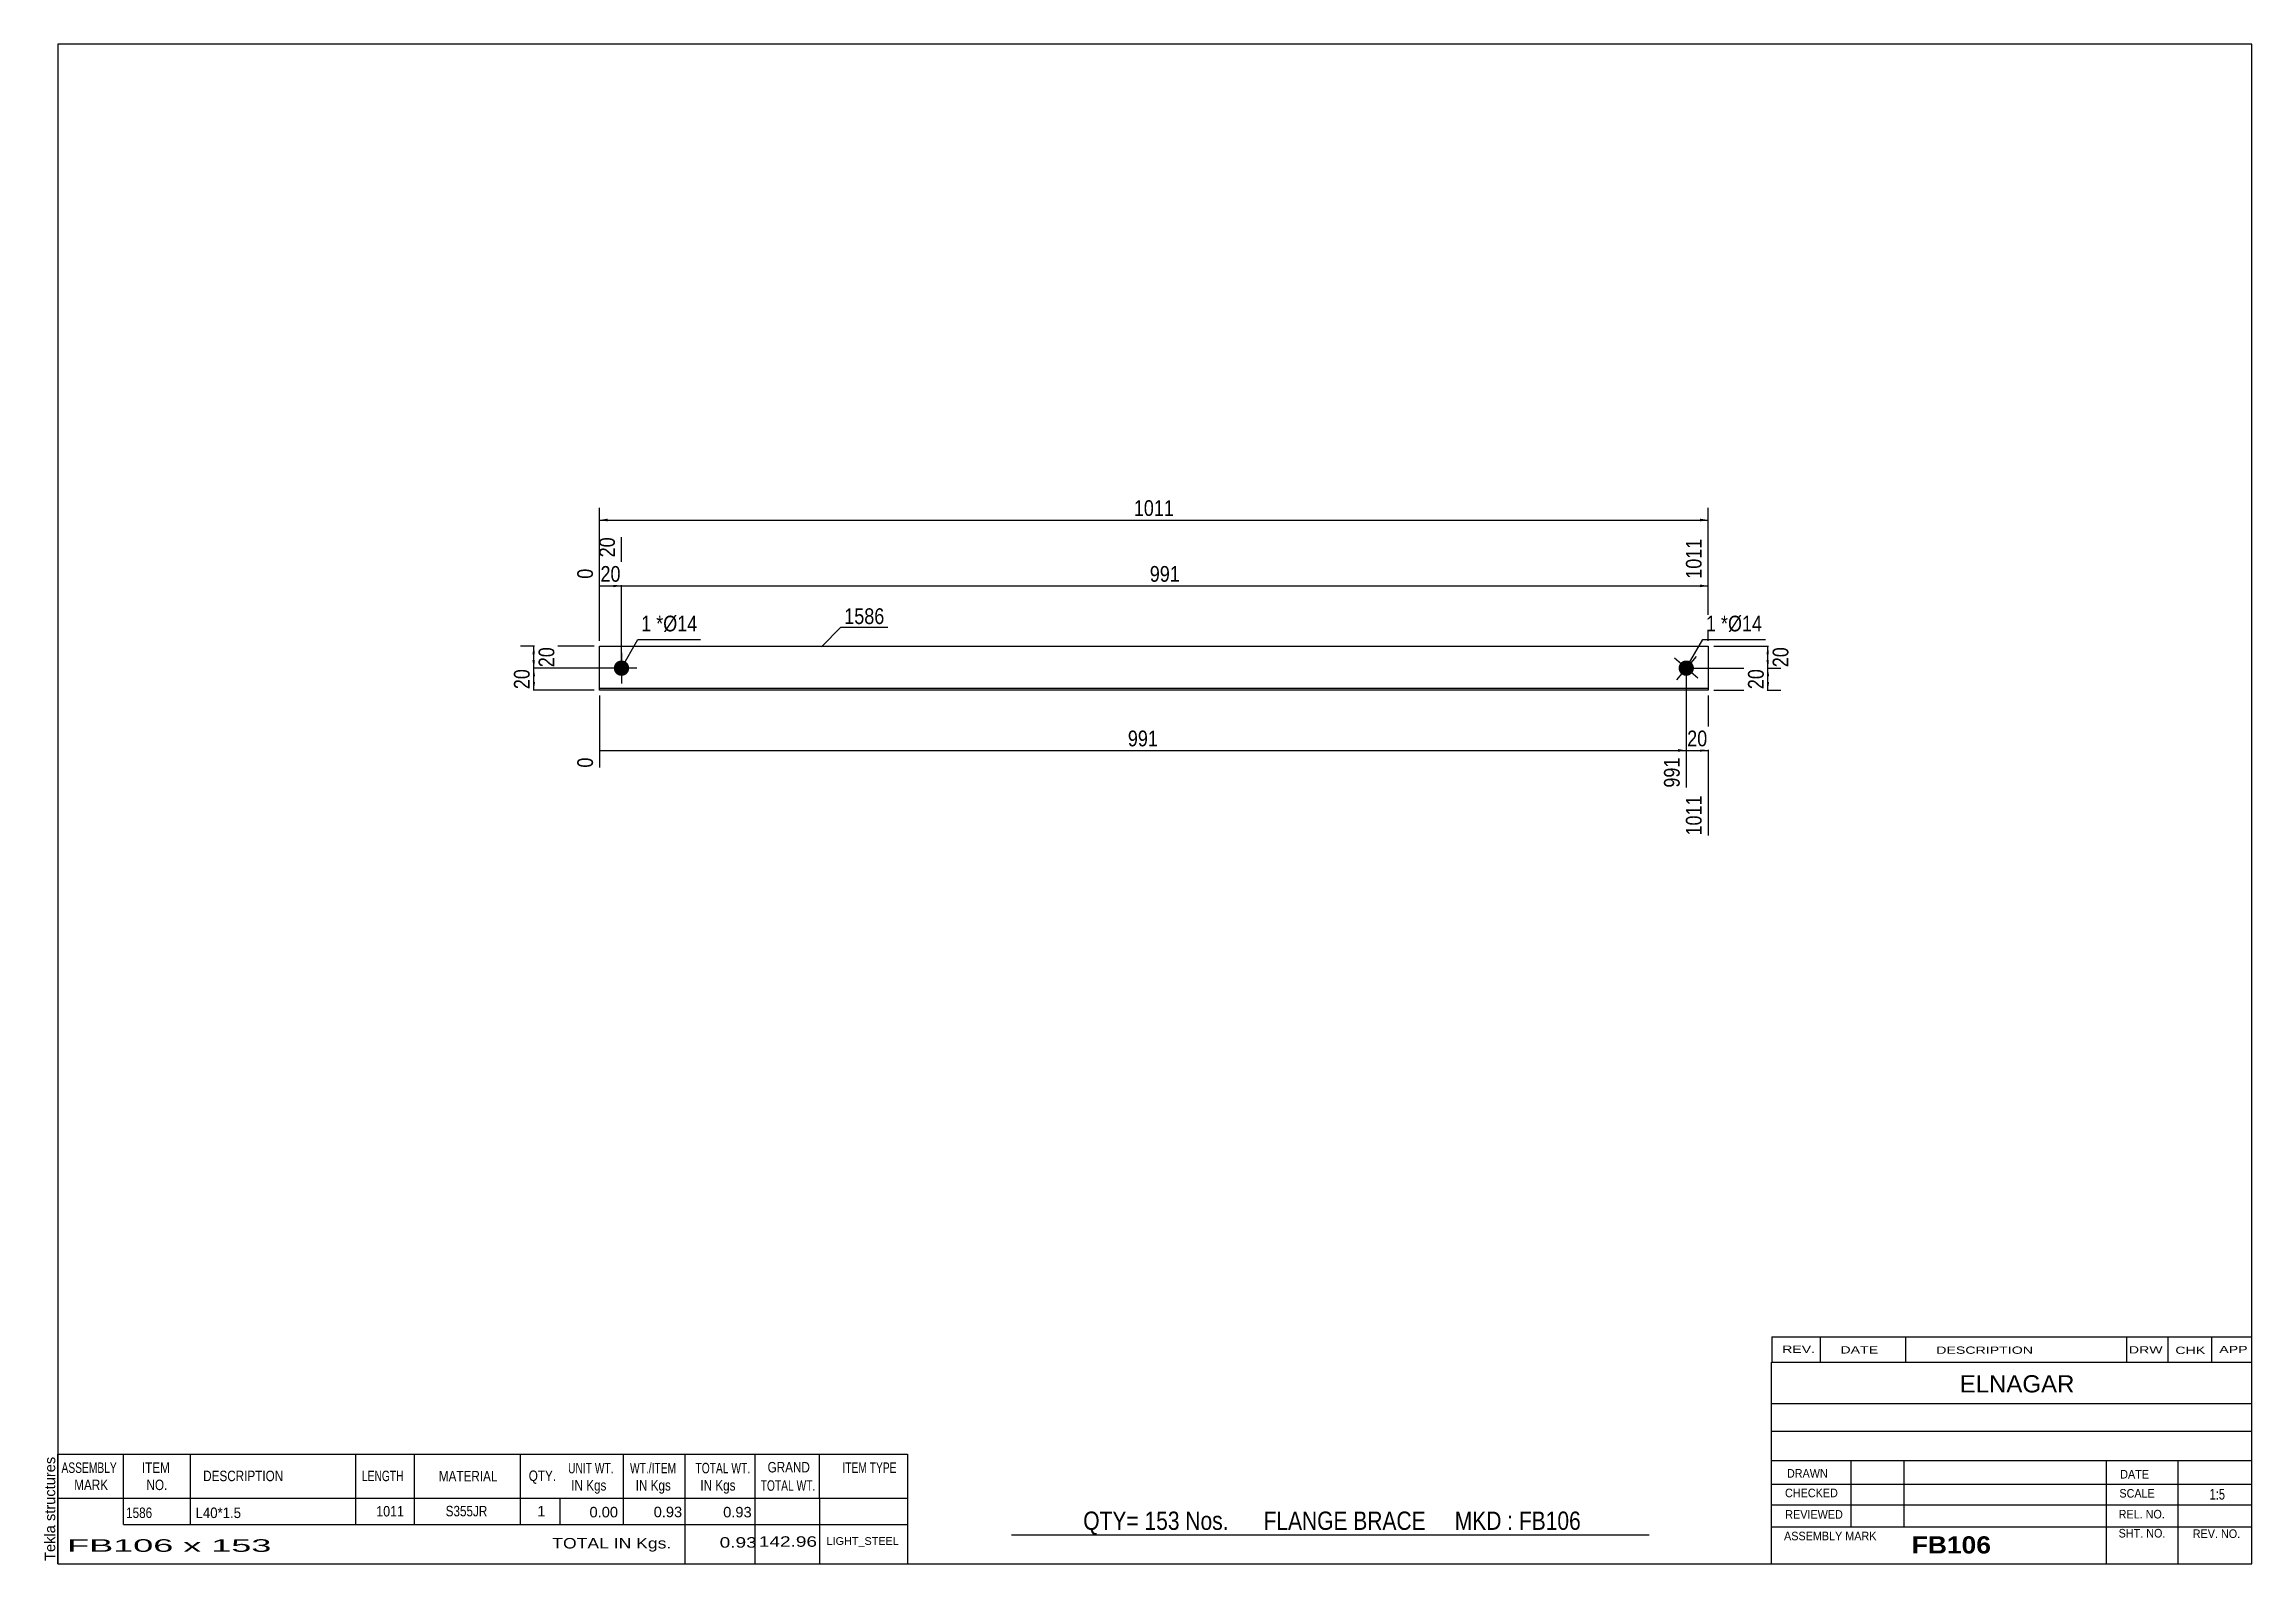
# Model space of a CAD drawing. Header units: millimetres. Extents: x 2 to 405, y 5 to 282.
import ezdxf

# ---------------------------------------------------------------- set-up
doc = ezdxf.new("R2010")
doc.units = ezdxf.units.MM
doc.styles.add('Arial', font='ARIAL.TTF', dxfattribs={"height": 0.2})
doc.styles.add('Arial Bold', font='ARIALBD.TTF', dxfattribs={"height": 0.2})
doc.styles.add('Arial Narrow', font='ARIALN.TTF', dxfattribs={"height": 0.2})

# ---------------------------------------------------------------- blocks, each defined once
blk = doc.blocks.new('Unknown-629080032-1477')
at = {"color": 5, "linetype": 'Continuous'}
for p, q in [((405, 282), (5, 282)), ((5, 282), (5, 5)), ((405, 5), (405, 282)), ((5, 5), (405, 5))]:
    blk.add_line(p, q, dxfattribs=at)
at = {"color": 174, "linetype": 'Continuous', "style": 'Arial'}
blk.add_text('Tekla structures', height=1.9102, rotation=90, dxfattribs=at).set_placement((4.5, 5.5))
blk = doc.blocks.new('Part-629080032-1227 - 1212')
at = {"color": 2, "linetype": 'Continuous'}
for p, q in [((103.75, 164.25), (103.75, 172.25)), ((103.75, 172.25), (305.88, 172.25)), ((305.88, 172.25), (305.88, 164.25)), ((305.88, 164.55), (103.75, 164.55)), ((305.88, 164.25), (103.75, 164.25))]:
    blk.add_line(p, q, dxfattribs=at)
blk = doc.blocks.new('Bolt-629080032-1228 - 1212')
at = {"linetype": 'Continuous'}
blk.add_hatch(color=3, dxfattribs=at).paths.add_polyline_path([(300.98, 167.18, -1), (302.78, 169.32, -1)])
at = {"color": 3, "linetype": 'Continuous'}
for p, q in [((304.02, 166.45), (299.74, 170.05)), ((303.68, 170.39), (300.08, 166.11))]:
    blk.add_line(p, q, dxfattribs=at)
blk = doc.blocks.new('Bolt-629080032-1229 - 1212')
at = {"linetype": 'Continuous'}
blk.add_hatch(color=3, dxfattribs=at).paths.add_polyline_path([(107.75, 166.85, -1), (107.75, 169.65, -1)])
at = {"color": 3, "linetype": 'Continuous'}
for p, q in [((107.75, 171.05), (107.75, 165.45)), ((110.55, 168.25), (104.95, 168.25))]:
    blk.add_line(p, q, dxfattribs=at)
blk = doc.blocks.new('StraightDimension-629080032-1238 - 1212')
at = {"linetype": 'Continuous'}
blk.add_hatch(color=7, dxfattribs=at).paths.add_polyline_path([(304.38, 153.5), (305.88, 153.25), (304.38, 153)])
at = {"color": 7, "linetype": 'Continuous'}
for p, q in [((301.88, 167.25), (301.88, 146.47)), ((305.88, 163.25), (305.88, 137.74)), ((301.88, 153.25), (305.88, 153.25))]:
    blk.add_line(p, q, dxfattribs=at)
at = {"color": 0}
blk.add_wipeout([(306.31, 153.4), (306.31, 157.6), (301.45, 157.6), (301.45, 153.4)], dxfattribs=at)
at = {"color": 0, "linetype": 'Continuous'}
blk.add_wipeout([(305.28, 145.65), (301.08, 145.65), (301.08, 137.14), (305.28, 137.14)], dxfattribs=at)
at = {"color": 3, "style": 'Arial Narrow'}
blk.add_text('20', height=2.863, dxfattribs=at).set_placement((302.05, 154))
at = {"color": 3, "linetype": 'Continuous', "style": 'Arial Narrow'}
blk.add_text('1011', height=2.863, rotation=90.0002, dxfattribs=at).set_placement((304.68, 137.74))
blk = doc.blocks.new('StraightDimension-629080032-1239 - 1212')
at = {"linetype": 'Continuous'}
blk.add_hatch(color=7, dxfattribs=at).paths.add_polyline_path([(300.38, 153.5), (301.88, 153.25), (300.38, 153)])
at = {"color": 7, "linetype": 'Continuous'}
for p, q in [((301.88, 167.25), (301.88, 146.47)), ((103.75, 163.25), (103.75, 150.12)), ((103.75, 153.25), (301.88, 153.25))]:
    blk.add_line(p, q, dxfattribs=at)
at = {"color": 0}
blk.add_wipeout([(206.16, 153.4), (206.16, 157.6), (199.47, 157.6), (199.47, 153.4)], dxfattribs=at)
at = {"color": 0, "linetype": 'Continuous'}
for points in [[(103.15, 152.55), (98.95, 152.55), (98.95, 149.52), (103.15, 149.52)], [(301.28, 152.55), (297.08, 152.55), (297.08, 145.87), (301.28, 145.87)]]:
    blk.add_wipeout(points, dxfattribs=at)
at = {"color": 3, "style": 'Arial Narrow'}
blk.add_text('991', height=2.863, dxfattribs=at).set_placement((200.07, 154))
at = {"color": 3, "linetype": 'Continuous', "style": 'Arial Narrow'}
for s, height, p in [('0', 2.86, (102.55, 150.12)), ('991', 2.863, (300.68, 146.47))]:
    blk.add_text(s, height=height, rotation=90.0002, dxfattribs=at).set_placement(p)
blk = doc.blocks.new('StraightDimension-629080032-1247 - 1212')
at = {"linetype": 'Continuous'}
blk.add_hatch(color=7, dxfattribs=at).paths.add_polyline_path([(304.38, 183.5), (305.88, 183.25), (304.38, 183)])
at = {"color": 7, "linetype": 'Continuous'}
for p, q in [((107.75, 169.25), (107.75, 192.11)), ((305.88, 173.25), (305.88, 191.86)), ((107.75, 183.25), (305.88, 183.25))]:
    blk.add_line(p, q, dxfattribs=at)
at = {"color": 0, "linetype": 'Continuous'}
blk.add_wipeout([(305.28, 192.46), (301.08, 192.46), (301.08, 183.95), (305.28, 183.95)], dxfattribs=at)
at = {"color": 0}
blk.add_wipeout([(210.16, 183.4), (210.16, 187.6), (203.47, 187.6), (203.47, 183.4)], dxfattribs=at)
at = {"color": 3, "linetype": 'Continuous', "style": 'Arial Narrow'}
blk.add_text('1011', height=2.863, rotation=90.0002, dxfattribs=at).set_placement((304.68, 184.55))
at = {"color": 3, "style": 'Arial Narrow'}
blk.add_text('991', height=2.863, dxfattribs=at).set_placement((204.07, 184))
blk = doc.blocks.new('StraightDimension-629080032-1248 - 1212')
at = {"linetype": 'Continuous'}
blk.add_hatch(color=7, dxfattribs=at).paths.add_polyline_path([(106.25, 183.5), (107.75, 183.25), (106.25, 183)])
at = {"color": 7, "linetype": 'Continuous'}
for p, q in [((107.75, 169.25), (107.75, 192.11)), ((103.75, 173.25), (103.75, 186.38)), ((103.75, 183.25), (107.75, 183.25))]:
    blk.add_line(p, q, dxfattribs=at)
at = {"color": 0}
blk.add_wipeout([(108.18, 183.4), (108.18, 187.6), (103.32, 187.6), (103.32, 183.4)], dxfattribs=at)
at = {"color": 0, "linetype": 'Continuous'}
blk.add_wipeout([(107.15, 192.71), (102.95, 192.71), (102.95, 187.85), (107.15, 187.85)], dxfattribs=at)
blk.add_wipeout([(103.15, 186.98), (98.95, 186.98), (98.95, 183.95), (103.15, 183.95)], dxfattribs=at)
at = {"color": 3, "linetype": 'Continuous', "style": 'Arial Narrow'}
for s, height, p in [('20', 2.863, (106.55, 188.45)), ('0', 2.86, (102.55, 184.55))]:
    blk.add_text(s, height=height, rotation=90.0002, dxfattribs=at).set_placement(p)
at = {"color": 3, "style": 'Arial Narrow'}
blk.add_text('20', height=2.863, dxfattribs=at).set_placement((103.92, 184))
blk = doc.blocks.new('StraightDimension-629080032-1257 - 1212')
at = {"linetype": 'Continuous'}
for points in [[(105.25, 195), (103.75, 195.25), (105.25, 195.5)], [(304.38, 195.5), (305.88, 195.25), (304.38, 195)]]:
    blk.add_hatch(color=7, dxfattribs=at).paths.add_polyline_path(points)
at = {"color": 7, "linetype": 'Continuous'}
for p, q in [((103.75, 173.25), (103.75, 197.5)), ((305.88, 173.25), (305.88, 197.5)), ((103.75, 195.25), (305.88, 195.25))]:
    blk.add_line(p, q, dxfattribs=at)
at = {"color": 0}
blk.add_wipeout([(209.07, 195.4), (209.07, 199.6), (200.56, 199.6), (200.56, 195.4)], dxfattribs=at)
at = {"color": 3, "style": 'Arial Narrow'}
blk.add_text('1011', height=2.863, dxfattribs=at).set_placement((201.16, 196))
blk = doc.blocks.new('StraightDimension-629080032-1261 - 1212')
at = {"linetype": 'Continuous'}
for points in [[(316.5, 170.75), (316.75, 172.25), (317, 170.75)], [(317, 169.75), (316.75, 168.25), (316.5, 169.75)]]:
    blk.add_hatch(color=7, dxfattribs=at).paths.add_polyline_path(points)
at = {"color": 7, "linetype": 'Continuous'}
for p, q in [((306.88, 172.25), (319, 172.25)), ((316.75, 168.25), (316.75, 172.25)), ((302.88, 168.25), (319, 168.25))]:
    blk.add_line(p, q, dxfattribs=at)
at = {"color": 0}
blk.add_wipeout([(321.1, 172.68), (316.9, 172.68), (316.9, 167.82), (321.1, 167.82)], dxfattribs=at)
at = {"color": 3, "style": 'Arial Narrow'}
blk.add_text('20', height=2.863, rotation=90.0002, dxfattribs=at).set_placement((320.5, 168.42))
blk = doc.blocks.new('StraightDimension-629080032-1262 - 1212')
at = {"linetype": 'Continuous'}
for points in [[(316.5, 166.75), (316.75, 168.25), (317, 166.75)], [(317, 165.75), (316.75, 164.25), (316.5, 165.75)]]:
    blk.add_hatch(color=7, dxfattribs=at).paths.add_polyline_path(points)
at = {"color": 7, "linetype": 'Continuous'}
for p, q in [((302.88, 168.25), (319.15, 168.25)), ((316.75, 164.25), (316.75, 168.25)), ((306.88, 164.25), (319.15, 164.25))]:
    blk.add_line(p, q, dxfattribs=at)
at = {"color": 0}
blk.add_wipeout([(316.6, 168.68), (312.4, 168.68), (312.4, 163.82), (316.6, 163.82)], dxfattribs=at)
at = {"color": 3, "style": 'Arial Narrow'}
blk.add_text('20', height=2.863, rotation=90.0002, dxfattribs=at).set_placement((316, 164.42))
blk = doc.blocks.new('StraightDimension-629080032-1269 - 1212')
at = {"linetype": 'Continuous'}
for points in [[(91.5, 170.75), (91.75, 172.25), (92, 170.75)], [(92, 169.75), (91.75, 168.25), (91.5, 169.75)]]:
    blk.add_hatch(color=7, dxfattribs=at).paths.add_polyline_path(points)
at = {"color": 7, "linetype": 'Continuous'}
for p, q in [((102.75, 172.25), (89.35, 172.25)), ((91.75, 168.25), (91.75, 172.25)), ((106.75, 168.25), (89.35, 168.25))]:
    blk.add_line(p, q, dxfattribs=at)
at = {"color": 0}
blk.add_wipeout([(96.1, 172.68), (91.9, 172.68), (91.9, 167.82), (96.1, 167.82)], dxfattribs=at)
at = {"color": 3, "style": 'Arial Narrow'}
blk.add_text('20', height=2.863, rotation=90.0002, dxfattribs=at).set_placement((95.5, 168.42))
blk = doc.blocks.new('StraightDimension-629080032-1270 - 1212')
at = {"linetype": 'Continuous'}
for points in [[(91.5, 166.75), (91.75, 168.25), (92, 166.75)], [(92, 165.75), (91.75, 164.25), (91.5, 165.75)]]:
    blk.add_hatch(color=7, dxfattribs=at).paths.add_polyline_path(points)
at = {"color": 7, "linetype": 'Continuous'}
for p, q in [((106.75, 168.25), (89.5, 168.25)), ((91.75, 164.25), (91.75, 168.25)), ((102.75, 164.25), (89.5, 164.25))]:
    blk.add_line(p, q, dxfattribs=at)
at = {"color": 0}
blk.add_wipeout([(91.6, 168.68), (87.4, 168.68), (87.4, 163.82), (91.6, 163.82)], dxfattribs=at)
at = {"color": 3, "style": 'Arial Narrow'}
blk.add_text('20', height=2.863, rotation=90.0002, dxfattribs=at).set_placement((91, 164.42))
blk = doc.blocks.new('CBS_BOM-629080032-1488')
at = {"color": 7, "linetype": 'Continuous'}
for p, q in [((4.97, 16.97), (4.97, 24.97)), ((4.97, 24.97), (159.89, 24.97)), ((16.97, 16.97), (16.97, 24.97)), ((29.16, 16.97), (29.16, 24.97)), ((59.32, 16.97), (59.32, 24.97)), ((70, 16.97), (70, 24.97)), ((89.32, 16.97), (89.32, 24.97)), ((108.12, 16.97), (108.12, 24.97)), ((119.33, 16.97), (119.33, 24.97)), ((132.12, 16.97), (132.12, 24.97)), ((143.87, 16.97), (143.87, 24.97)), ((159.89, 24.96), (159.89, 16.98)), ((4.97, 16.97), (159.89, 16.97)), ((4.97, 12.17), (4.97, 16.97)), ((16.97, 12.17), (16.97, 16.97)), ((29.16, 12.17), (29.16, 16.97)), ((59.32, 12.17), (59.32, 16.97)), ((70, 12.17), (70, 16.97)), ((89.32, 12.17), (89.32, 16.97)), ((96.58, 12.17), (96.58, 16.97)), ((108.12, 12.17), (108.12, 16.97)), ((119.33, 12.17), (119.33, 16.97)), ((132.12, 12.17), (132.12, 16.97)), ((143.89, 12.17), (143.89, 16.97)), ((159.89, 16.97), (159.89, 12.17)), ((4.97, 4.97), (4.97, 12.15)), ((16.97, 12.17), (159.89, 12.17)), ((119.33, 4.97), (119.33, 12.15)), ((132.12, 4.97), (132.12, 12.15)), ((143.93, 4.97), (143.93, 12.15)), ((159.89, 12.17), (159.89, 4.97)), ((4.97, 4.97), (159.89, 4.97))]:
    blk.add_line(p, q, dxfattribs=at)
at = {"color": 3, "linetype": 'Continuous', "style": 'Arial'}
for s, height, width, p in [('ASSEMBLY', 1.91, 0.7, (5.65, 21.54)), ('MARK', 1.91, 0.8, (7.97, 18.41)), ('ITEM', 1.91, 0.8, (20.3, 21.54)), ('NO.', 1.91, 0.8, (21.15, 18.41)), ('DESCRIPTION', 1.9102, 0.8, (31.48, 20.04)), ('LENGTH', 1.91, 0.7, (60.43, 20.04)), ('MATERIAL', 1.91, 0.8, (74.45, 19.99)), ('QTY.', 1.91, 0.8, (90.84, 20.07)), ('UNIT WT.', 1.91, 0.7, (98.01, 21.47)), ('IN Kgs', 1.91, 0.8, (98.59, 18.33)), ('WT./ITEM', 1.91, 0.7, (109.3, 21.47)), ('IN Kgs', 1.91, 0.8, (110.34, 18.33)), ('TOTAL WT.', 1.91, 0.7, (121.24, 21.47)), ('IN Kgs', 1.91, 0.8, (122.13, 18.33)), ('TOTAL WT.', 1.91, 0.7, (133.13, 18.29)), ('GRAND', 1.91, 0.8, (134.39, 21.63)), ('ITEM TYPE', 1.91, 0.7, (148.03, 21.55))]:
    blk.add_text(s, height=height, dxfattribs=dict(at, width=width)).set_placement(p)
at = {"color": 7, "linetype": 'Continuous', "style": 'Arial'}
for s, width, p in [('1586', 0.8, (17.43, 13.32)), ('L40*1.5', 0.9, (30.1, 13.32)), ('1011', 0.85, (63.04, 13.6)), ('S355JR', 0.8, (75.69, 13.63))]:
    blk.add_text(s, height=1.91, dxfattribs=dict(at, width=width)).set_placement(p)
for s, p in [('1', (92.41, 13.63)), ('0.00', (101.92, 13.44)), ('0.93', (113.62, 13.47)), ('0.93', (126.29, 13.44))]:
    blk.add_text(s, height=1.91, dxfattribs=at).set_placement(p)
at = {"color": 6, "linetype": 'Continuous', "style": 'Arial'}
for s, height, width, p in [('FB106 x 153', 2.2922, 2.05, (6.69, 7.16)), ('TOTAL IN Kgs.', 1.9102, 1.2, (95.13, 7.77)), ('0.93', 1.91, 1.3, (125.65, 7.92)), ('142.96', 1.91, 1.3, (132.79, 8.08))]:
    blk.add_text(s, height=height, dxfattribs=dict(at, width=width)).set_placement(p)
blk.add_text('LIGHT_STEEL', height=1.4135, dxfattribs=at).set_placement((145.14, 8.42))
blk = doc.blocks.new('CBS_CALLOFF-629080032-1489')
at = {"color": 7, "linetype": 'Continuous'}
blk.add_line((178.88, 10.27), (295.11, 10.25), dxfattribs=at)
at = {"color": 3, "linetype": 'Continuous', "style": 'Arial Narrow'}
blk.add_text('QTY= 153 Nos.      FLANGE BRACE     MKD : FB106', height=3.3405, dxfattribs=at).set_placement((191.94, 11.16))
blk = doc.blocks.new('CBS_NAME_BLOG-629080032-1490')
at = {"color": 7, "linetype": 'Continuous'}
for p, q in [((317.41, 41.75), (404.93, 41.75)), ((317.41, 5.04), (317.41, 41.75)), ((317.41, 34.21), (404.93, 34.21)), ((317.48, 29.16), (405, 29.16)), ((317.41, 23.79), (404.93, 23.79)), ((331.93, 11.68), (331.93, 23.78)), ((341.62, 11.71), (341.62, 23.78)), ((378.53, 5.04), (378.53, 23.77)), ((391.58, 5.04), (391.58, 23.78)), ((317.42, 19.49), (405, 19.51)), ((317.41, 15.74), (404.93, 15.74)), ((317.41, 11.7), (404.93, 11.7)), ((317.41, 5), (405, 5))]:
    blk.add_line(p, q, dxfattribs=at)
at = {"color": 3, "linetype": 'Continuous', "style": 'Arial'}
blk.add_text('ELNAGAR', height=3.133, dxfattribs=at).set_placement((351.73, 36.22))
at = {"color": 3, "linetype": 'Continuous'}
for s, height, style, width, p in [('DRAWN', 1.566, 'Arial', 0.9, (320.24, 20.68)), ('DATE', 1.566, 'Arial', 0.9, (381, 20.52)), ('CHECKED', 1.566, 'Arial', 0.9, (319.89, 17.11)), ('SCALE', 1.566, 'Arial', 0.9, (380.85, 17.04)), ('1:5', 1.957, 'Arial Narrow', 0.9, (397.3, 16.68)), ('REVIEWED', 1.566, 'Arial', 0.9, (319.93, 13.19)), ('REL. NO.', 1.566, 'Arial', 0.9, (380.71, 13.24)), ('ASSEMBLY MARK', 1.5663, 'Arial', 0.9, (319.71, 9.26)), ('FB106', 3.131, 'Arial Bold', 1.1, (342.99, 6.86)), ('SHT. NO.', 1.566, 'Arial', 0.9, (380.71, 9.77)), ('REV. NO.', 1.566, 'Arial', 0.9, (394.23, 9.68))]:
    blk.add_text(s, height=height, dxfattribs=dict(at, style=style, width=width)).set_placement(p)
blk = doc.blocks.new('CBS_REVISION-629080032-1491')
at = {"color": 7, "linetype": 'Continuous'}
for p, q in [((317.49, 46.38), (404.99, 46.38)), ((317.49, 46.38), (317.49, 41.75)), ((326.29, 46.38), (326.29, 41.75)), ((341.88, 46.38), (341.88, 41.81)), ((382.14, 46.38), (382.14, 41.75)), ((389.68, 46.38), (389.68, 41.75)), ((397.63, 46.38), (397.63, 41.75)), ((317.49, 41.75), (404.99, 41.75))]:
    blk.add_line(p, q, dxfattribs=at)
at = {"color": 7, "style": 'Arial Narrow', "width": 1.7}
for s, height, p in [('REV.', 1.326, (319.35, 43.43)), ('DATE', 1.326, (329.98, 43.31)), ('DESCRIPTION', 1.3257, (347.46, 43.26)), ('DRW', 1.326, (382.57, 43.32)), ('CHK', 1.326, (391.06, 43.23)), ('APP', 1.326, (399.06, 43.38))]:
    blk.add_text(s, height=height, dxfattribs=at).set_placement(p)
blk = doc.blocks.new('Mark-629080032-1278 - 1212')
at = {"color": 0}
blk.add_wipeout([(155.68, 176.29), (155.68, 179.29), (148.37, 179.29), (148.37, 176.29)], dxfattribs=at)
blk.add_wipeout([(155.68, 176.29), (155.68, 179.29), (148.37, 179.29), (148.37, 176.29)], dxfattribs=at)
at = {"color": 7, "linetype": 'Continuous'}
for p, q in [((144.24, 172.15), (147.77, 175.69)), ((147.77, 175.69), (156.28, 175.69))]:
    blk.add_line(p, q, dxfattribs=at)
at = {"color": 3, "style": 'Arial Narrow'}
blk.add_text('1586', height=2.863, dxfattribs=at).set_placement((148.37, 176.29))
blk = doc.blocks.new('Mark-629080032-1281 - 1212')
at = {"color": 0}
blk.add_wipeout([(307.31, 174.95), (307.31, 177.95), (305.48, 177.95), (305.48, 174.95)], dxfattribs=at)
blk.add_wipeout([(307.31, 174.95), (307.31, 177.95), (305.48, 177.95), (305.48, 174.95)], dxfattribs=at)
at = {"color": 7, "linetype": 'Continuous'}
blk.add_line((301.88, 168.25), (304.88, 173.45), dxfattribs=at)
at = {"color": 0}
blk.add_wipeout([(309.49, 174.95), (309.49, 177.95), (308.21, 177.95), (308.21, 174.95)], dxfattribs=at)
blk.add_wipeout([(309.49, 174.95), (309.49, 177.95), (308.21, 177.95), (308.21, 174.95)], dxfattribs=at)
at = {"color": 3, "style": 'Arial Narrow'}
blk.add_text('1', height=2.86, dxfattribs=at).set_placement((305.48, 174.95))
at = {"color": 0}
blk.add_wipeout([(315.7, 174.95), (315.7, 177.95), (309.49, 177.95), (309.49, 174.95)], dxfattribs=at)
blk.add_wipeout([(315.7, 174.95), (315.7, 177.95), (309.49, 177.95), (309.49, 174.95)], dxfattribs=at)
at = {"color": 7, "linetype": 'Continuous'}
blk.add_line((304.88, 173.45), (316.3, 173.45), dxfattribs=at)
at = {"color": 3, "style": 'Arial Narrow'}
for s, height, p in [('*', 2.86, (308.21, 174.95)), ('Ø14', 2.863, (309.49, 174.95))]:
    blk.add_text(s, height=height, dxfattribs=at).set_placement(p)
blk = doc.blocks.new('Mark-629080032-1282 - 1212')
at = {"color": 0}
blk.add_wipeout([(113.18, 174.95), (113.18, 177.95), (111.35, 177.95), (111.35, 174.95)], dxfattribs=at)
blk.add_wipeout([(113.18, 174.95), (113.18, 177.95), (111.35, 177.95), (111.35, 174.95)], dxfattribs=at)
at = {"color": 7, "linetype": 'Continuous'}
blk.add_line((107.75, 168.25), (110.75, 173.45), dxfattribs=at)
at = {"color": 0}
blk.add_wipeout([(115.36, 174.95), (115.36, 177.95), (114.08, 177.95), (114.08, 174.95)], dxfattribs=at)
blk.add_wipeout([(115.36, 174.95), (115.36, 177.95), (114.08, 177.95), (114.08, 174.95)], dxfattribs=at)
at = {"color": 3, "style": 'Arial Narrow'}
blk.add_text('1', height=2.86, dxfattribs=at).set_placement((111.35, 174.95))
at = {"color": 0}
blk.add_wipeout([(121.57, 174.95), (121.57, 177.95), (115.36, 177.95), (115.36, 174.95)], dxfattribs=at)
blk.add_wipeout([(121.57, 174.95), (121.57, 177.95), (115.36, 177.95), (115.36, 174.95)], dxfattribs=at)
at = {"color": 7, "linetype": 'Continuous'}
blk.add_line((110.75, 173.45), (122.17, 173.45), dxfattribs=at)
at = {"color": 3, "style": 'Arial Narrow'}
for s, height, p in [('*', 2.86, (114.08, 174.95)), ('Ø14', 2.863, (115.36, 174.95))]:
    blk.add_text(s, height=height, dxfattribs=at).set_placement(p)

msp = doc.modelspace()

# ---------------------------------------------------------------- block references
for name in ['Unknown-629080032-1477', 'Part-629080032-1227 - 1212', 'Bolt-629080032-1229 - 1212', 'Bolt-629080032-1228 - 1212', 'CBS_REVISION-629080032-1491', 'CBS_NAME_BLOG-629080032-1490', 'CBS_BOM-629080032-1488', 'CBS_CALLOFF-629080032-1489']:
    msp.add_blockref(name, (0, 0))

# ---------------------------------------------------------------- next in the draw order: block references
msp.add_blockref('StraightDimension-629080032-1238 - 1212', (0, 0))

# ---------------------------------------------------------------- next in the draw order: block references
msp.add_blockref('StraightDimension-629080032-1239 - 1212', (0, 0))

# ---------------------------------------------------------------- next in the draw order: block references
msp.add_blockref('StraightDimension-629080032-1247 - 1212', (0, 0))

# ---------------------------------------------------------------- next in the draw order: block references
msp.add_blockref('StraightDimension-629080032-1248 - 1212', (0, 0))

# ---------------------------------------------------------------- next in the draw order: block references
msp.add_blockref('StraightDimension-629080032-1257 - 1212', (0, 0))

# ---------------------------------------------------------------- next in the draw order: block references
for name in ['Mark-629080032-1278 - 1212', 'StraightDimension-629080032-1269 - 1212', 'StraightDimension-629080032-1261 - 1212']:
    msp.add_blockref(name, (0, 0))

# ---------------------------------------------------------------- next in the draw order: block references
for name in ['StraightDimension-629080032-1270 - 1212', 'StraightDimension-629080032-1262 - 1212']:
    msp.add_blockref(name, (0, 0))

# ---------------------------------------------------------------- next in the draw order: block references
for name in ['Mark-629080032-1282 - 1212', 'Mark-629080032-1281 - 1212']:
    msp.add_blockref(name, (0, 0))

doc.saveas('drawing.dxf')
